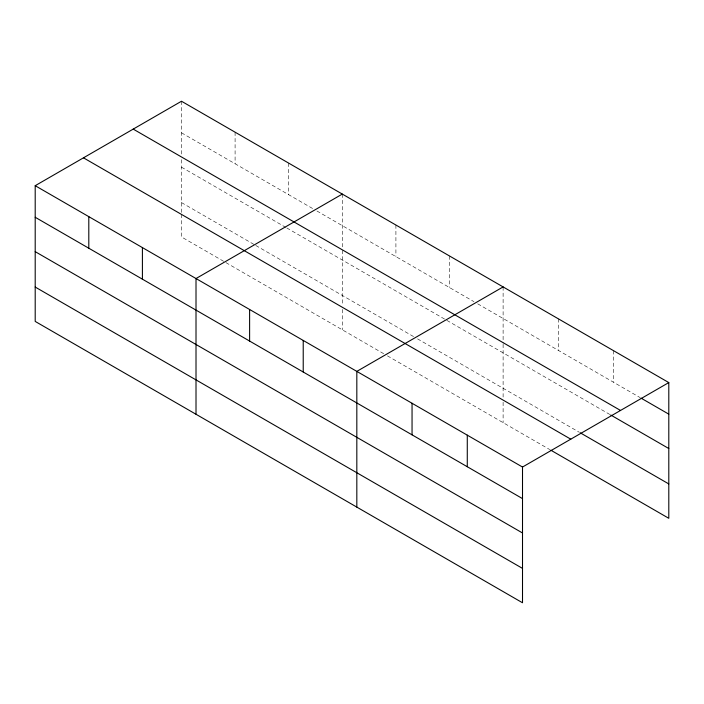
<?xml version="1.0" encoding="UTF-8"?>
<svg xmlns="http://www.w3.org/2000/svg" width="704" height="704" viewBox="0 0 704 704"><rect width="100%" height="100%" fill="white"/><g stroke="black" fill="none" stroke-linecap="round" stroke-linejoin="round"><path stroke-width="0.53" stroke-dasharray="3.52 2.64" d="M181.491 132.81L313.148 208.824M316.914 210.998L473.959 301.664M477.726 303.838L640.235 397.663M181.491 167.182L285.877 227.445M286.818 227.99L609.761 414.436M181.491 202.594L254.848 244.939M255.79 245.485L413.776 336.697M417.534 338.87L579.295 432.256M383.68 353.69L181.491 236.958L181.491 214.403M387.446 355.863L549.771 449.583M613.571 350.698L613.571 382.272M558.342 318.806L558.342 350.381M503.114 286.924L503.114 343.2M503.114 344.274L503.114 397.945M503.114 402.239L503.114 422.646M449.513 255.974L449.513 287.549M395.912 225.025L395.912 256.599M342.302 194.084L342.302 249.286M342.302 250.36L342.302 305.096M342.302 309.399L342.302 329.798M288.702 163.134L288.702 194.709M235.092 132.185L235.092 163.759M181.491 101.235L181.491 155.364M181.491 159.658L181.491 213.33"/><path stroke-width="1.06" d="M522.509 532.981L522.509 467.042L35.2 185.698L35.2 321.42L522.509 602.765L522.509 532.981L35.2 251.645M550.722 450.129L668.8 518.302L668.8 382.58L181.491 101.235L35.2 185.698M342.302 194.084L196.011 278.538L196.011 414.26M503.114 286.924L356.822 371.386L356.822 507.109M522.509 467.042L668.8 382.58M641.186 398.209L668.8 414.154M133.214 129.105L620.523 410.45M610.711 414.99L668.8 448.527M580.246 432.81L668.8 483.93M83.477 157.828L570.786 439.173M35.2 217.272L522.509 498.617M35.2 287.047L522.509 568.392M467.28 435.16L467.28 466.734M412.051 403.269L412.051 434.843M303.222 340.437L303.222 372.011M249.612 309.487L249.612 341.062M142.41 247.597L142.41 279.171M88.801 216.647L88.801 248.222"/></g></svg>
